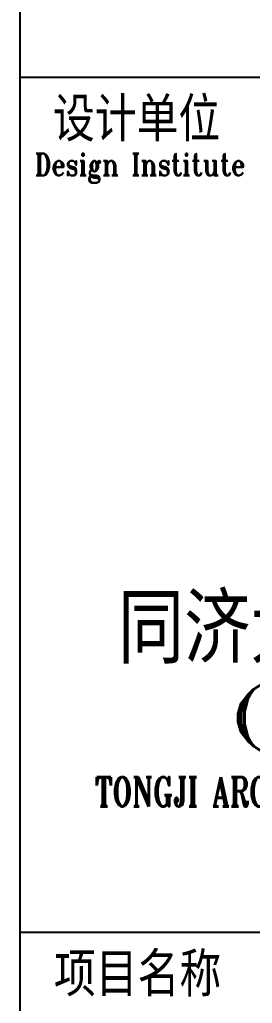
# Model space of a CAD drawing. Header units: inches. Extents: x -867 to 118033, y 723948 to 808048.
# Drawn here: x 109033 to 110934, y 754767 to 762820 of the extents above; entities that cross this region are included whole.
import ezdxf

# ---------------------------------------------------------------- set-up
doc = ezdxf.new("R2010")
doc.units = ezdxf.units.IN
doc.header["$MEASUREMENT"] = 0
doc.styles.add('TKZ1_tjhts.shx', font='tjromant.shx', dxfattribs={"bigfont": 'tjhts.shx'})
doc.styles.add('TKZ2_tjkts.shx', font='tjromant.shx', dxfattribs={"bigfont": 'tjkts.shx'})

msp = doc.modelspace()

# ---------------------------------------------------------------- linework, layer by layer
at = {"color": 7}
for p, q in [((109032.6, 807048.2), (109032.6, 724948.2)), ((109032.6, 762348.2), (117032.6, 762348.2)), ((109032.6, 755348.2), (117032.6, 755348.2))]:
    msp.add_line(p, q, dxfattribs=at)

# ---------------------------------------------------------------- texts
for s, height, style, p in [('设计单位', 360, 'TKZ2_tjkts.shx', (109304.1, 761823)), ('同济大学建筑设计研究院', 570, 'TKZ1_tjhts.shx', (109835.2, 757549)), ('项目名称', 360, 'TKZ2_tjkts.shx', (109312.6, 754823))]:
    msp.add_text(s, height=height, dxfattribs=dict(at, style=style)).set_placement(p)
for s, height, style, width, p in [('Design Institute', 180, 'TKZ2_tjkts.shx', 0.8, (109155.5, 761543)), ('(  )', 350, 'TKZ1_tjhts.shx', 1.7, (110742.4, 756954.6)), ('TONGJI ARCHITECTURAL DESIGN (Group) Co.,Ltd.', 240, 'TKZ1_tjhts.shx', 0.7, (109648.6, 756379.3))]:
    msp.add_text(s, height=height, dxfattribs=dict(at, style=style, width=width)).set_placement(p)

doc.saveas('drawing.dxf')
